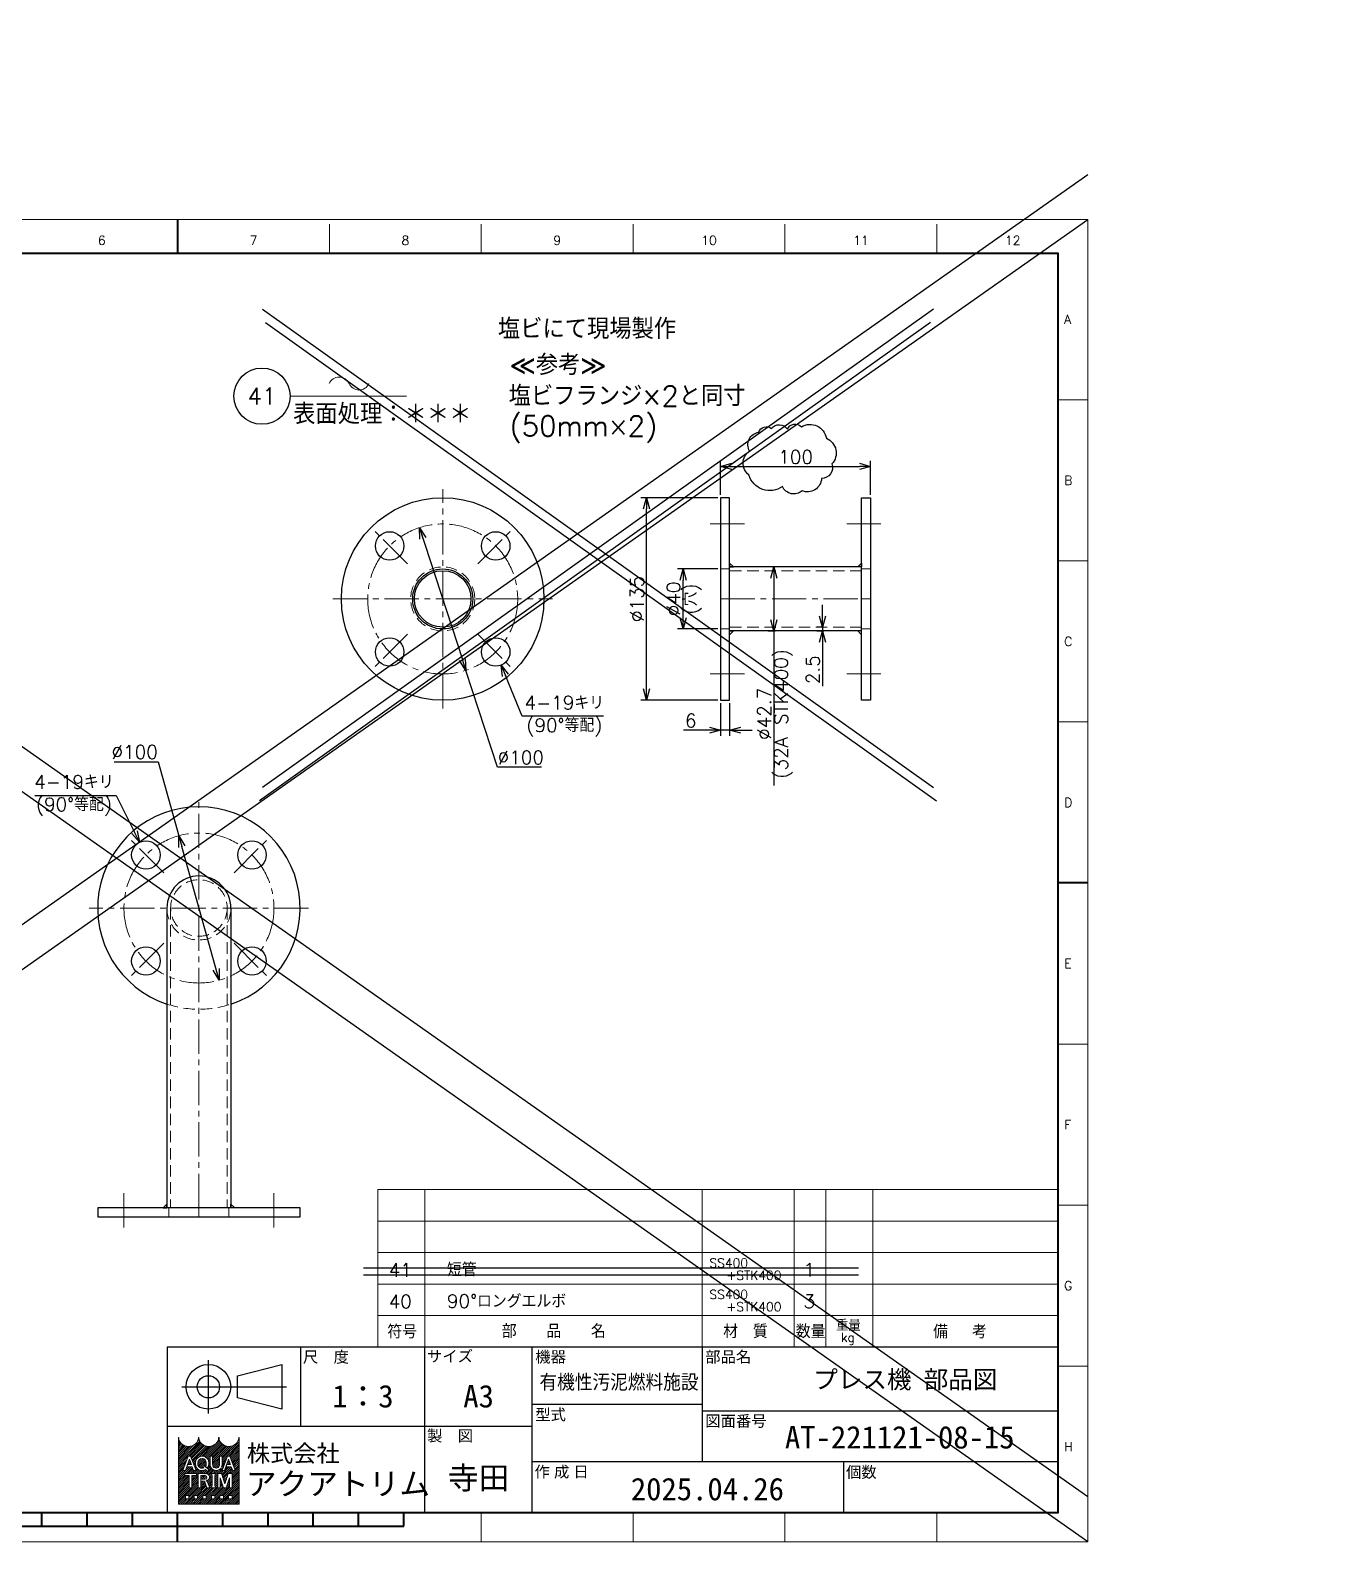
# Model space of a CAD drawing. Header units: millimetres. Extents: x 0 to 3064, y -17 to 1139.
# Drawn here: x 548 to 1422, y 0 to 1008 of the extents above; entities that cross this region are included whole.
import ezdxf
from ezdxf import colors
from ezdxf.entities.mleader import LeaderData, LeaderLine
from ezdxf.enums import TextEntityAlignment as Align
from ezdxf.math import Vec2, Vec3

# ---------------------------------------------------------------- set-up
doc = ezdxf.new("R2010")
doc.units = ezdxf.units.MM
doc.header["$LTSCALE"] = 1.2
doc.header["$PDMODE"] = 99
doc.header["$PDSIZE"] = 1
doc.linetypes.add('CENTER2', pattern=[28.575, 19.05, -3.175, 3.175, -3.175])
doc.linetypes.add('HIDDEN', pattern=[9.525, 6.35, -3.175])
for name, color, linetype, lineweight in [('04_HIDDEN', 2, 'HIDDEN', 13), ('05_CENTER', 4, 'CENTER2', 13), ('07_TEXT', 3, 'Continuous', 13), ('08_DIM', 3, 'Continuous', 13), ('90_FRAME', 5, 'Continuous', 35)]:
    doc.layers.add(name, color=color, linetype=linetype, lineweight=lineweight)
doc.layers.add('91_BLANK', color=5, linetype='Continuous', lineweight=0, plot=False)
doc.styles.add('KSS_TXT', font='txt.shx', dxfattribs={"bigfont": 'extfont2.shx'})
doc.styles.add('MS_G', font='MS Gothic.ttf')
doc.styles.get("Standard").update_dxf_attribs({"font": 'txt.shx', "bigfont": 'extfont2.shx'})
doc.styles.add('表題用', font='MS PGothic.ttf')
doc.dimstyles.new('KSS_DIM', dxfattribs={"dimscale": 3, "dimtxt": 3, "dimasz": 2.5, "dimexe": 1.25, "dimexo": 0.625, "dimtad": 1, "dimdsep": 46, "dimtxsty": 'KSS_TXT', "dimblk": 'OPEN30', "dimcen": 0, "dimazin": 2, "dimtfac": 0.75, "dimtmove": 0, "dimatfit": 3, "dimldrblk": 'OPEN30', "dimfxl": 1.25, "dimtolj": 1, "dimarcsym": 0})
doc.dimstyles.new('KSS_DIM$3', dxfattribs={"dimscale": 3, "dimtxt": 3, "dimasz": 2.5, "dimexe": 1.25, "dimexo": 0.625, "dimtad": 1, "dimtih": 1, "dimtoh": 1, "dimdsep": 46, "dimtxsty": 'KSS_TXT', "dimblk": 'OPEN30', "dimcen": 0, "dimazin": 2, "dimtfac": 0.75, "dimtofl": 0, "dimtmove": 0, "dimatfit": 3, "dimldrblk": 'OPEN30', "dimfxl": 1.25, "dimtolj": 1, "dimarcsym": 0})

# ---------------------------------------------------------------- blocks, each defined once
blk = doc.blocks.new('_Open30')
at = {"color": 0, "linetype": 'ByBlock', "lineweight": -2}
for p, q in [((-1, 0.27), (0, 0)), ((0, 0), (-1, -0.27)), ((0, 0), (-1, 0))]:
    blk.add_line(p, q, dxfattribs=at)
blk = doc.blocks.new('*D152')
at = {"layer": '08_DIM', "color": 0, "lineweight": -2, "transparency": 16777216}
for p, q in [((550.6, 497.6), (604.8, 497.6)), ((604.8, 497.6), (617.1, 473.1))]:
    blk.add_line(p, q, dxfattribs=at)
at = {"layer": 'Defpoints', "color": 0, "transparency": 16777216}
for p in [(620.4, 466.4), (628.9, 449.4)]:
    blk.add_point(p, dxfattribs=at)
at = {"layer": '08_DIM', "color": 0, "lineweight": -2, "transparency": 16777216, "xscale": 7.5, "yscale": 7.5, "zscale": 7.5, "rotation": 296.5994036413799}
blk.add_blockref('_Open30', (620.4, 466.4), dxfattribs=at)
at = {"layer": '08_DIM', "color": 0, "transparency": 16777216, "insert": (576.7, 497.6), "char_height": 9, "attachment_point": 5, "style": 'KSS_TXT'}
blk.add_mtext('\\A1;4-19キリ\\P(90°等配)', dxfattribs=at)
blk = doc.blocks.new('*D153')
at = {"layer": '08_DIM', "color": 0, "lineweight": -2, "transparency": 16777216}
for p, q in [((603.5, 520.1), (632.8, 520.1)), ((632.8, 520.1), (646.6, 470.7)), ((673.5, 374.4), (648.6, 463.5))]:
    blk.add_line(p, q, dxfattribs=at)
at = {"layer": 'Defpoints', "color": 0, "transparency": 16777216}
for p in [(646.6, 470.7), (673.5, 374.4)]:
    blk.add_point(p, dxfattribs=at)
at = {"layer": '08_DIM', "color": 0, "lineweight": -2, "transparency": 16777216, "xscale": 7.5, "yscale": 7.5, "zscale": 7.5}
for p, rotation in [((646.6, 470.7), 105.6026416876736), ((673.5, 374.4), 285.6026416876736)]:
    blk.add_blockref('_Open30', p, dxfattribs=dict(at, rotation=rotation))
at = {"layer": '08_DIM', "color": 0, "transparency": 16777216, "insert": (617.2, 526.5), "char_height": 9, "attachment_point": 5, "style": 'KSS_TXT'}
blk.add_mtext('\\A1;%%C100', dxfattribs=at)
blk = doc.blocks.new('AM_BALLOON1')
at = {"transparency": 16777216}
blk.add_circle((0, 0), 5, dxfattribs=at)
blk.add_attdef('B_NUMBER', text='', height=3, dxfattribs=at).set_placement((0, 0), align=Align.MIDDLE_CENTER)
blk = doc.blocks.new('_OPEN')
at = {"color": 0, "linetype": 'ByBlock'}
for p, q in [((-1, 0.17), (0, 0)), ((0, 0), (-1, -0.17)), ((0, 0), (-1, 0))]:
    blk.add_line(p, q, dxfattribs=at)
blk = doc.blocks.new('p1ba05')
for centre, start, end in [((-2.95, 0.29), 24.2276, 155.5758), ((0, 1.62), 204.2276, 335.5758)]:
    blk.add_arc(centre, 1.62, start, end)
blk = doc.blocks.new('*D156')
at = {"layer": '08_DIM', "color": 0, "lineweight": -2, "transparency": 16777216}
for p, q in [((1005.9, 696.1), (954.6, 696.1)), ((958.4, 568.6), (958.4, 688.6)), ((1005.9, 561.1), (954.6, 561.1))]:
    blk.add_line(p, q, dxfattribs=at)
at = {"layer": 'Defpoints', "color": 0, "transparency": 16777216}
for p in [(958.4, 696.1), (1007.8, 696.1), (1007.8, 561.1)]:
    blk.add_point(p, dxfattribs=at)
at = {"layer": '08_DIM', "color": 0, "lineweight": -2, "transparency": 16777216, "xscale": 7.5, "yscale": 7.5, "zscale": 7.5}
for p, rotation in [((958.4, 696.1), 90), ((958.4, 561.1), 270)]:
    blk.add_blockref('_Open30', p, dxfattribs=dict(at, rotation=rotation))
at = {"layer": '08_DIM', "color": 0, "transparency": 16777216, "insert": (952, 628.6), "char_height": 9, "attachment_point": 5, "rotation": 90, "style": 'KSS_TXT'}
blk.add_mtext('\\A1;\\A1;%%c135', dxfattribs=at)
blk = doc.blocks.new('*D157')
at = {"layer": '08_DIM', "color": 0, "lineweight": -2, "transparency": 16777216}
for p, q in [((1007.8, 559.2), (1007.8, 537.4)), ((1013.8, 559.2), (1013.8, 537.4)), ((1000.3, 541.1), (983, 541.1)), ((1013.8, 541.1), (1007.8, 541.1)), ((1021.3, 541.1), (1028.8, 541.1))]:
    blk.add_line(p, q, dxfattribs=at)
at = {"layer": 'Defpoints', "color": 0, "transparency": 16777216}
for p in [(1007.8, 561.1), (1013.8, 561.1), (1007.8, 541.1)]:
    blk.add_point(p, dxfattribs=at)
at = {"layer": '08_DIM', "color": 0, "lineweight": -2, "transparency": 16777216, "xscale": 7.5, "yscale": 7.5, "zscale": 7.5}
blk.add_blockref('_Open30', (1007.8, 541.1), dxfattribs=at)
at = {"layer": '08_DIM', "color": 0, "lineweight": -2, "transparency": 16777216, "xscale": 7.5, "yscale": 7.5, "zscale": 7.5, "rotation": 180}
blk.add_blockref('_Open30', (1013.8, 541.1), dxfattribs=at)
at = {"layer": '08_DIM', "color": 0, "transparency": 16777216, "insert": (987.9, 547.5), "char_height": 9, "attachment_point": 5, "style": 'KSS_TXT'}
blk.add_mtext('\\A1;6', dxfattribs=at)
blk = doc.blocks.new('*D158')
at = {"layer": '08_DIM', "color": 0, "lineweight": -2, "transparency": 16777216}
for p, q in [((1044, 649.9), (1039.5, 649.9)), ((1043.3, 642.4), (1043.3, 614.7)), ((1044.2, 607.2), (1039.5, 607.2)), ((1043.3, 607.2), (1043.3, 504.3))]:
    blk.add_line(p, q, dxfattribs=at)
at = {"layer": 'Defpoints', "color": 0, "transparency": 16777216}
for p in [(1045.8, 649.9), (1043.3, 607.2), (1046.1, 607.2)]:
    blk.add_point(p, dxfattribs=at)
at = {"layer": '08_DIM', "color": 0, "lineweight": -2, "transparency": 16777216, "xscale": 7.5, "yscale": 7.5, "zscale": 7.5}
for p, rotation in [((1043.3, 649.9), 90), ((1043.3, 607.2), 270)]:
    blk.add_blockref('_Open30', p, dxfattribs=dict(at, rotation=rotation))
at = {"layer": '08_DIM', "color": 0, "transparency": 16777216, "char_height": 9, "attachment_point": 5, "rotation": 90, "style": 'KSS_TXT'}
for s, insert in [('\\A1;(32A STK400)', (1049.6, 552)), ('\\A1;\\A1;%%c42.7', (1036.9, 552))]:
    blk.add_mtext(s, dxfattribs=dict(at, insert=insert))
blk = doc.blocks.new('*D159')
at = {"layer": '08_DIM', "color": 0, "lineweight": -2, "transparency": 16777216}
for p, q in [((1075.7, 617.2), (1075.7, 624.7)), ((1076.3, 609.7), (1071.9, 609.7)), ((1076.3, 607.2), (1071.9, 607.2)), ((1075.7, 609.7), (1075.7, 607.2)), ((1075.7, 599.7), (1075.7, 570.5))]:
    blk.add_line(p, q, dxfattribs=at)
at = {"layer": 'Defpoints', "color": 0, "transparency": 16777216}
for p in [(1075.7, 607.2), (1078.2, 609.7), (1078.2, 607.2)]:
    blk.add_point(p, dxfattribs=at)
at = {"layer": '08_DIM', "color": 0, "lineweight": -2, "transparency": 16777216, "xscale": 7.5, "yscale": 7.5, "zscale": 7.5}
for p, rotation in [((1075.7, 609.7), 270), ((1075.7, 607.2), 90)]:
    blk.add_blockref('_Open30', p, dxfattribs=dict(at, rotation=rotation))
at = {"layer": '08_DIM', "color": 0, "transparency": 16777216, "insert": (1069.3, 581.4), "char_height": 9, "attachment_point": 5, "rotation": 90, "style": 'KSS_TXT'}
blk.add_mtext('\\A1;2.5', dxfattribs=at)
blk = doc.blocks.new('*D160')
at = {"layer": '08_DIM', "color": 0, "lineweight": -2, "transparency": 16777216}
for p, q in [((1005.9, 648.6), (979, 648.6)), ((982.8, 616.1), (982.8, 641.1)), ((1005.9, 608.6), (979, 608.6))]:
    blk.add_line(p, q, dxfattribs=at)
at = {"layer": 'Defpoints', "color": 0, "transparency": 16777216}
for p in [(982.8, 648.6), (1007.8, 648.6), (1007.8, 608.6)]:
    blk.add_point(p, dxfattribs=at)
at = {"layer": '08_DIM', "color": 0, "lineweight": -2, "transparency": 16777216, "xscale": 7.5, "yscale": 7.5, "zscale": 7.5}
for p, rotation in [((982.8, 648.6), 90), ((982.8, 608.6), 270)]:
    blk.add_blockref('_Open30', p, dxfattribs=dict(at, rotation=rotation))
at = {"layer": '08_DIM', "color": 0, "transparency": 16777216, "char_height": 9, "attachment_point": 5, "rotation": 90, "style": 'KSS_TXT'}
for s, insert in [('\\A1;\\A1;%%c40', (976.4, 628.6)), ('\\A1;(穴)', (989.1, 628.6))]:
    blk.add_mtext(s, dxfattribs=dict(at, insert=insert))
blk = doc.blocks.new('*D161')
at = {"layer": '08_DIM', "color": 0, "lineweight": -2, "transparency": 16777216}
for p, q in [((875.6, 550.4), (864.4, 577.5)), ((929.8, 550.4), (875.6, 550.4))]:
    blk.add_line(p, q, dxfattribs=at)
at = {"layer": 'Defpoints', "color": 0, "transparency": 16777216}
for p in [(854.3, 602), (861.5, 584.5)]:
    blk.add_point(p, dxfattribs=at)
at = {"layer": '08_DIM', "color": 0, "lineweight": -2, "transparency": 16777216, "xscale": 7.5, "yscale": 7.5, "zscale": 7.5, "rotation": 112.4339873228342}
blk.add_blockref('_Open30', (861.5, 584.5), dxfattribs=at)
at = {"layer": '08_DIM', "color": 0, "transparency": 16777216, "insert": (903.6, 550.4), "char_height": 9, "attachment_point": 5, "style": 'KSS_TXT'}
blk.add_mtext('\\A1;4-19キリ\\P(90°等配)', dxfattribs=at)
blk = doc.blocks.new('*D162')
at = {"layer": '08_DIM', "color": 0, "lineweight": -2, "transparency": 16777216}
for p, q in [((807, 676.1), (835.7, 588.2)), ((859, 516.5), (838, 581)), ((888.3, 516.5), (859, 516.5))]:
    blk.add_line(p, q, dxfattribs=at)
at = {"layer": 'Defpoints', "color": 0, "transparency": 16777216}
for p in [(807, 676.1), (838, 581)]:
    blk.add_point(p, dxfattribs=at)
at = {"layer": '08_DIM', "color": 0, "lineweight": -2, "transparency": 16777216, "xscale": 7.5, "yscale": 7.5, "zscale": 7.5}
for p, rotation in [((807, 676.1), 108.053845563665), ((838, 581), 288.053845563665)]:
    blk.add_blockref('_Open30', p, dxfattribs=dict(at, rotation=rotation))
at = {"layer": '08_DIM', "color": 0, "transparency": 16777216, "insert": (874.6, 522.9), "char_height": 9, "attachment_point": 5, "style": 'KSS_TXT'}
blk.add_mtext('\\A1;%%C100', dxfattribs=at)
blk = doc.blocks.new('*D163')
at = {"layer": '08_DIM', "color": 0, "lineweight": -2, "transparency": 16777216}
for p, q in [((1007.8, 698), (1007.8, 720.7)), ((1015.3, 717), (1100.3, 717)), ((1107.8, 698), (1107.8, 720.7))]:
    blk.add_line(p, q, dxfattribs=at)
at = {"layer": 'Defpoints', "color": 0, "transparency": 16777216}
for p in [(1107.8, 717), (1007.8, 696.1), (1107.8, 696.1)]:
    blk.add_point(p, dxfattribs=at)
at = {"layer": '08_DIM', "color": 0, "lineweight": -2, "transparency": 16777216, "xscale": 7.5, "yscale": 7.5, "zscale": 7.5, "rotation": 180}
blk.add_blockref('_Open30', (1007.8, 717), dxfattribs=at)
at = {"layer": '08_DIM', "color": 0, "lineweight": -2, "transparency": 16777216, "xscale": 7.5, "yscale": 7.5, "zscale": 7.5}
blk.add_blockref('_Open30', (1107.8, 717), dxfattribs=at)
at = {"layer": '08_DIM', "color": 0, "transparency": 16777216, "insert": (1057.8, 723.3), "char_height": 9, "attachment_point": 5, "style": 'KSS_TXT'}
blk.add_mtext('\\A1;100', dxfattribs=at)

msp = doc.modelspace()

# ---------------------------------------------------------------- hatches: boundary and pattern name
at = {"layer": '90_FRAME', "lineweight": 5}
h = msp.add_hatch(dxfattribs=at)
h.set_pattern_fill('_USER', color=4, scale=0.9, angle=45, pattern_type=0)
h.set_pattern_definition([(45, (-1212.831, -19.19725), (-0.6363961, 0.6363961), [])])
edge = h.paths.add_edge_path()
edge.add_arc((686.757, 69.336), 0.192, 90, 180)
edge.add_ellipse((680.033, 69.336), major_axis=(-6.532, 0), ratio=0.88235294, start_angle=360, end_angle=540, ccw=False)
edge.add_arc((673.309, 69.336), 0.192, 3.187318, 180)
edge.add_ellipse((666.585, 69.336), major_axis=(-6.532, 0), ratio=0.88235294, start_angle=360, end_angle=540, ccw=False)
edge.add_arc((659.86, 69.336), 0.192, 3.187318, 180)
edge.add_ellipse((653.136, 69.336), major_axis=(-6.532, 0), ratio=0.88235294, start_angle=360, end_angle=540, ccw=False)
edge.add_arc((646.412, 69.336), 0.192, 3.187318, 90)
edge.add_line((646.412, 69.528), (646.412, 25.149))
edge.add_line((646.412, 25.149), (686.757, 25.149))
edge.add_line((686.757, 25.149), (686.757, 69.528))
h.paths.add_polyline_path([(652.918, 57.076), (654.511, 57.076), (658.133, 47.516), (658.133, 47.47), (656.408, 47.47), (655.507, 50.003), (651.96, 50.003), (652.48, 51.463), (654.987, 51.463), (653.714, 55.036), (651.02, 47.47), (649.295, 47.47), (649.295, 47.516)], flags=16)
edge = h.paths.add_edge_path(flags=16)
edge.add_ellipse((662.142, 52.849), major_axis=(-4.419, 0), ratio=0.95652174, start_angle=180, end_angle=360, ccw=False)
edge.add_line((666.561, 52.849), (666.561, 51.697))
edge.add_ellipse((662.142, 51.697), major_axis=(-4.419, 0), ratio=0.95652174, start_angle=142.105255, end_angle=180, ccw=False)
edge.add_line((665.629, 49.101), (664.391, 50.121))
edge.add_ellipse((662.142, 51.81), major_axis=(2.818, 0), ratio=0.99503582, start_angle=-37.042763, end_angle=0)
edge.add_line((664.96, 51.81), (664.96, 52.736))
edge.add_ellipse((662.142, 52.736), major_axis=(2.818, 0), ratio=0.99471826, start_angle=360, end_angle=540)
edge.add_line((659.324, 52.736), (659.324, 51.81))
edge.add_ellipse((662.142, 51.81), major_axis=(2.818, 0), ratio=0.99503582, start_angle=-180, end_angle=-65.757949)
edge.add_line((663.299, 49.253), (662.514, 50.017))
edge.add_line((662.514, 50.017), (663.365, 50.92))
edge.add_line((663.365, 50.92), (666.923, 47.988))
edge.add_line((666.923, 47.988), (665.812, 46.808))
edge.add_line((665.812, 46.808), (664.476, 48.108))
edge.add_ellipse((662.142, 51.697), major_axis=(-4.419, 0), ratio=0.95652174, start_angle=0, end_angle=121.883625, ccw=False)
edge.add_line((657.723, 51.697), (657.723, 52.849))
h.paths.add_polyline_path([(658.419, 45.549), (658.419, 44.204), (655.537, 44.204, 0.41421356), (655.345, 44.012), (655.345, 35.943), (653.616, 35.943), (653.616, 44.012, 0.41421356), (653.424, 44.204), (650.542, 44.204), (650.542, 45.549)], flags=16)
edge = h.paths.add_edge_path(flags=16)
edge.add_line((659.514, 45.549), (663.932, 45.549))
edge.add_ellipse((663.932, 43.022), major_axis=(-3.101, 0), ratio=0.8148203, start_angle=111.386975, end_angle=270, ccw=False)
edge.add_arc((664.408, 39.597), 1.256, 22.272952, 58.553113, ccw=False)
edge.add_line((665.57, 40.074), (667.226, 36.02))
edge.add_line((667.226, 36.02), (667.226, 35.943))
edge.add_line((667.226, 35.943), (665.362, 35.943))
edge.add_line((665.362, 35.943), (663.9, 40.014))
edge.add_arc((663.187, 39.727), 0.768, 21.928298, 90)
edge.add_line((663.187, 40.495), (661.3, 40.495))
edge.add_line((661.3, 40.495), (661.3, 41.84))
edge.add_line((661.3, 41.84), (664.163, 41.84))
edge.add_arc((664.122, 43.022), 1.183, 271.997057, 448.002943)
edge.add_line((664.163, 44.204), (661.243, 44.204))
edge.add_line((661.243, 44.204), (661.243, 35.943))
edge.add_line((661.243, 35.943), (659.514, 35.943))
edge.add_line((659.514, 35.943), (659.514, 45.549))
h.paths.add_polyline_path([(667.449, 57.076), (669.178, 57.076), (669.178, 51.697, 0.17503056), (669.941, 49.495, 0.25714961), (673.026, 49.495, 0.17503056), (673.789, 51.697), (673.789, 57.076), (675.518, 57.076), (675.518, 51.349, -0.37939124), (671.771, 47.47), (671.195, 47.47, -0.37939124), (667.449, 51.349)], flags=16)
h.paths.add_polyline_path([(668.683, 45.549), (670.796, 45.549), (670.796, 44.204, 0.41421356), (670.604, 44.012), (670.604, 37.48, 0.41421356), (670.796, 37.288), (670.796, 35.943), (668.683, 35.943), (668.683, 37.288, 0.41421356), (668.875, 37.48), (668.875, 44.012, 0.41421356), (668.683, 44.204)], flags=16)
h.paths.add_polyline_path([(672.527, 45.549), (675.036, 45.549), (677.33, 38.572), (679.624, 45.549), (682.134, 45.549), (682.134, 35.943), (680.405, 35.943), (680.405, 42.667), (678.194, 35.943), (676.465, 35.943), (674.254, 42.667), (674.256, 35.943), (672.527, 35.943)], flags=16)
h.paths.add_polyline_path([(679.043, 57.076), (680.636, 57.076), (684.258, 47.516), (684.258, 47.47), (682.533, 47.47), (681.632, 50.003), (678.085, 50.003), (678.605, 51.463), (681.112, 51.463), (679.839, 55.036), (677.145, 47.47), (675.42, 47.47), (675.42, 47.516)], flags=16)
h.paths.add_polyline_path([(651.023, 30.912), (653.328, 30.912), (653.328, 28.607), (651.023, 28.607)], flags=16)
h.paths.add_polyline_path([(656.786, 30.912), (659.092, 30.912), (659.092, 28.607), (656.786, 28.607)], flags=16)
h.paths.add_polyline_path([(662.55, 30.912), (664.855, 30.912), (664.855, 28.607), (662.55, 28.607)], flags=16)
h.paths.add_polyline_path([(668.314, 30.912), (670.619, 30.912), (670.619, 28.607), (668.314, 28.607)], flags=16)
h.paths.add_polyline_path([(674.077, 30.912), (676.383, 30.912), (676.383, 28.607), (674.077, 28.607)], flags=16)
h.paths.add_polyline_path([(679.841, 30.912), (682.146, 30.912), (682.146, 28.607), (679.841, 28.607)], flags=16)

# ---------------------------------------------------------------- linework, layer by layer
for p, q in [((1252.488, 30), (0, 911.55)), ((0, 30), (1252.488, 911.55)), ((1252.488, 0), (0, 881.55)), ((0, 0), (1252.488, 881.55))]:
    msp.add_line(p, q)
at = {"color": 1}
for p, q in [((702.493, 821.902), (1149.685, 502.904)), ((1149.685, 821.902), (702.493, 502.904)), ((1147.685, 812.902), (700.492, 493.904)), ((704.494, 812.902), (1151.686, 493.904)), ((769.709, 182.696), (1099.813, 182.696)), ((769.709, 177.941), (1099.813, 177.941))]:
    msp.add_line(p, q, dxfattribs=at)
at = {"color": 0}
for p, q in [((1101.77, 649.938), (1013.77, 649.938)), ((1101.77, 607.238), (1013.77, 607.238)), ((638.687, 422.541), (638.687, 222.541)), ((681.387, 422.541), (681.387, 222.541))]:
    msp.add_line(p, q, dxfattribs=at)
at = {"color": 1}
msp.add_lwpolyline([(1078.336, 735.708, -0.52056705), (1081.996, 718.632, -0.52056705), (1075.082, 708.874, -0.52056705), (1062.066, 700.743, -0.52056705), (1049.05, 703.589, -0.52056705), (1026.679, 711.313, -0.52056705), (1027.085, 727.17, -0.52056705), (1033.187, 739.773, -0.52056705), (1041.728, 742.213, -0.52056705), (1052.304, 741.806, -0.52056705), (1061.659, 743.433, -0.52056705)], format="xyb", close=True, dxfattribs=at)
at = {"color": 0}
for points in [[(1013.77, 696.088), (1007.77, 696.088), (1007.77, 561.088), (1013.77, 561.088)], [(1101.77, 696.088), (1107.77, 696.088), (1107.77, 561.088), (1101.77, 561.088)], [(592.537, 222.541), (592.537, 216.541), (727.537, 216.541), (727.537, 222.541)]]:
    msp.add_lwpolyline(points, close=True, dxfattribs=at)
at = {"color": 3}
for points in [[(1013.77, 649.938), (1016.27, 649.938), (1016.27, 649.938), (1013.77, 652.438)], [(1101.77, 649.938), (1099.27, 649.938), (1099.27, 649.938), (1101.77, 652.438)], [(1013.77, 607.238), (1016.27, 607.238), (1016.27, 607.238), (1013.77, 604.738)], [(1101.77, 607.238), (1099.27, 607.238), (1099.27, 607.238), (1101.77, 604.738)], [(638.687, 222.541), (638.701, 225.041), (638.701, 225.041), (636.187, 222.541)], [(681.387, 222.541), (681.404, 225.041), (681.404, 225.041), (683.887, 222.541)]]:
    msp.add_lwpolyline(points, close=True, dxfattribs=at)
at = {"color": 0}
for centre, radius in [((822.527, 628.588), 67.5), ((787.172, 663.944), 9.5), ((857.882, 663.944), 9.5), ((822.527, 628.588), 20), ((822.527, 628.588), 18.85), ((787.172, 593.233), 9.5), ((857.882, 593.233), 9.5), ((624.681, 457.897), 9.5), ((695.392, 457.897), 9.5), ((624.681, 387.186), 9.5), ((695.392, 387.186), 9.5)]:
    msp.add_circle(centre, radius, dxfattribs=at)
for radius, start, end in [(67.5, 288.439088, 251.560912), (21.35, 0, 180)]:
    msp.add_arc((660.037, 422.541), radius, start, end, dxfattribs=at)
at = {"layer": '04_HIDDEN'}
for p, q in [((1013.77, 648.588), (1007.77, 648.588)), ((1101.77, 647.438), (1013.77, 647.438)), ((1101.77, 648.588), (1107.77, 648.588)), ((1013.77, 608.588), (1007.77, 608.588)), ((1101.77, 609.738), (1013.77, 609.738)), ((1101.77, 608.588), (1107.77, 608.588)), ((641.187, 422.541), (641.187, 222.541)), ((678.887, 422.541), (678.887, 222.541)), ((640.037, 222.541), (640.037, 216.541)), ((680.037, 222.541), (680.037, 216.541))]:
    msp.add_line(p, q, dxfattribs=at)
for centre, radius in [((822.527, 628.588), 21.35), ((660.037, 422.541), 18.85)]:
    msp.add_circle(centre, radius, dxfattribs=at)
for radius, start, end in [(21.35, 180, 0), (67.5, 251.560912, 290.458551)]:
    msp.add_arc((660.037, 422.541), radius, start, end, dxfattribs=at)
at = {"layer": '05_CENTER'}
for p, q in [((822.527, 555.448), (822.527, 701.728)), ((799.097, 652.018), (775.246, 675.869)), ((845.957, 652.018), (869.808, 675.869)), ((1023.719, 678.588), (998.189, 678.588)), ((1091.821, 678.588), (1117.351, 678.588)), ((749.387, 628.588), (895.667, 628.588)), ((1007.77, 628.588), (1107.77, 628.588)), ((1101.77, 628.588), (1107.77, 628.588)), ((799.097, 605.158), (775.246, 581.307)), ((845.957, 605.158), (869.808, 581.307)), ((1023.719, 578.588), (998.189, 578.588)), ((1091.821, 578.588), (1117.351, 578.588)), ((660.037, 222.541), (660.037, 495.682)), ((636.607, 445.971), (612.756, 469.822)), ((683.466, 445.971), (707.318, 469.822)), ((733.177, 422.541), (586.897, 422.541)), ((636.607, 399.112), (612.756, 375.261)), ((683.466, 399.112), (707.318, 375.261)), ((610.037, 232.491), (610.037, 206.96)), ((710.037, 232.491), (710.037, 206.96)), ((660.037, 222.541), (660.037, 216.541))]:
    msp.add_line(p, q, dxfattribs=at)
for centre in [(822.527, 628.588), (660.037, 422.541)]:
    msp.add_circle(centre, 50, dxfattribs=at)
at = {"layer": '08_DIM'}
msp.add_line((720.845, 763.799), (798.491, 763.799), dxfattribs=at)
at = {"layer": '90_FRAME'}
for p, q in [((645.816, 881.55), (645.816, 858.923)), ((1252.488, 439.219), (1232.886, 439.219)), ((495.029, 10.467), (796.603, 10.467)), ((555.344, 10.467), (555.344, 19.515)), ((585.501, 10.467), (585.501, 19.515)), ((615.659, 10.467), (615.659, 19.515)), ((645.816, 0), (645.816, 19.515)), ((675.974, 10.467), (675.974, 19.515)), ((706.131, 10.467), (706.131, 19.515)), ((736.289, 10.467), (736.289, 19.515)), ((766.446, 10.467), (766.446, 19.515)), ((796.603, 10.467), (796.603, 19.515))]:
    msp.add_line(p, q, dxfattribs=at)
at = {"layer": '90_FRAME', "color": 4, "lineweight": 13}
for p, q in [((747.04, 858.923), (747.04, 878.525)), ((848.263, 858.923), (848.263, 878.525)), ((949.486, 858.923), (949.486, 878.525)), ((1050.71, 858.923), (1050.71, 878.525)), ((1151.933, 858.923), (1151.933, 878.525)), ((1252.488, 761.326), (1232.886, 761.326)), ((1252.488, 653.957), (1232.886, 653.957)), ((1252.488, 546.588), (1232.886, 546.588)), ((1252.488, 331.85), (1232.886, 331.85)), ((779.222, 234.829), (1232.886, 234.829)), ((779.222, 234.829), (779.222, 129.829)), ((810.722, 234.829), (810.722, 129.829)), ((995.493, 234.829), (995.493, 129.829)), ((1056.825, 234.829), (1056.825, 129.829)), ((1077.825, 234.829), (1077.825, 129.829)), ((1109.325, 234.829), (1109.325, 129.829)), ((1252.488, 224.48), (1232.886, 224.48)), ((779.222, 213.829), (1232.886, 213.829)), ((779.222, 192.829), (1232.886, 192.829)), ((779.222, 171.829), (1232.886, 171.829)), ((779.222, 150.829), (1232.886, 150.829)), ((1252.488, 117.111), (1232.886, 117.111)), ((848.263, 0), (848.263, 19.515)), ((949.486, 0), (949.486, 19.515)), ((1050.71, 0), (1050.71, 19.515)), ((1151.933, 0), (1151.933, 19.515))]:
    msp.add_line(p, q, dxfattribs=at)
at = {"layer": '90_FRAME', "color": 0, "lineweight": 25}
for p, q in [((666.358, 85.491), (666.358, 121.131)), ((727.986, 76.793), (727.986, 129.829)), ((810.722, 19.515), (810.722, 129.829)), ((882.207, 19.515), (882.207, 129.829)), ((995.493, 129.829), (995.493, 53.458)), ((648.538, 103.311), (718.333, 103.311)), ((882.207, 91.643), (995.493, 91.643)), ((995.493, 87.4), (1232.886, 87.4)), ((882.207, 76.793), (638.886, 76.793)), ((882.207, 53.458), (1232.886, 53.458)), ((1089.614, 53.458), (1089.614, 19.515))]:
    msp.add_line(p, q, dxfattribs=at)
at = {"layer": '90_FRAME', "color": 4, "lineweight": 5}
for p, q in [((646.412, 25.149), (646.412, 69.528)), ((686.757, 69.528), (686.757, 25.149)), ((649.295, 47.516), (652.918, 57.076)), ((651.02, 47.47), (653.714, 55.036)), ((651.96, 50.003), (652.48, 51.463)), ((652.48, 51.463), (654.987, 51.463)), ((652.918, 57.076), (654.511, 57.076)), ((654.987, 51.463), (653.714, 55.036)), ((658.133, 47.516), (654.511, 57.076)), ((657.723, 52.849), (657.723, 51.697)), ((659.324, 52.736), (659.324, 51.814)), ((662.514, 50.017), (663.365, 50.92)), ((663.365, 50.92), (666.923, 47.988)), ((664.96, 52.736), (664.96, 51.814)), ((666.561, 52.849), (666.561, 51.697)), ((667.449, 51.349), (667.449, 57.076)), ((669.178, 57.076), (667.449, 57.076)), ((669.178, 51.697), (669.178, 57.076)), ((673.789, 51.697), (673.789, 57.076)), ((673.789, 57.076), (675.518, 57.076)), ((675.42, 47.516), (679.043, 57.076)), ((675.518, 51.349), (675.518, 57.076)), ((677.145, 47.47), (679.839, 55.036)), ((678.085, 50.003), (678.605, 51.463)), ((678.605, 51.463), (681.112, 51.463)), ((679.043, 57.076), (680.636, 57.076)), ((681.112, 51.463), (679.839, 55.036)), ((684.258, 47.516), (680.636, 57.076)), ((649.295, 47.47), (649.295, 47.516)), ((649.295, 47.516), (649.295, 47.516)), ((649.295, 47.47), (649.295, 47.516)), ((649.295, 47.47), (651.02, 47.47)), ((650.542, 45.549), (658.419, 45.549)), ((650.542, 45.549), (650.542, 44.204)), ((650.542, 44.204), (653.424, 44.204)), ((651.96, 50.003), (655.507, 50.003)), ((653.616, 35.943), (653.616, 44.012)), ((655.345, 35.943), (655.345, 44.012)), ((656.408, 47.47), (655.507, 50.003)), ((655.537, 44.204), (658.419, 44.204)), ((658.133, 47.47), (656.408, 47.47)), ((658.133, 47.47), (658.133, 47.516)), ((658.419, 45.549), (658.419, 44.204)), ((659.514, 45.549), (659.514, 35.943)), ((659.514, 45.549), (663.932, 45.549)), ((661.243, 35.943), (661.243, 44.204)), ((661.243, 44.204), (664.163, 44.204)), ((661.3, 40.495), (661.3, 41.84)), ((661.3, 41.84), (664.163, 41.84)), ((661.3, 40.495), (663.187, 40.495)), ((662.514, 50.017), (663.299, 49.253)), ((664.391, 50.121), (665.629, 49.101)), ((664.476, 48.108), (665.812, 46.808)), ((665.812, 46.808), (666.923, 47.988)), ((668.683, 45.549), (670.796, 45.549)), ((668.683, 45.549), (668.683, 44.204)), ((668.875, 37.48), (668.875, 44.012)), ((670.604, 37.48), (670.604, 44.012)), ((670.796, 45.549), (670.796, 44.204)), ((671.771, 47.47), (671.195, 47.47)), ((672.527, 45.549), (672.527, 35.943)), ((672.527, 45.549), (675.036, 45.549)), ((674.256, 35.943), (674.254, 42.667)), ((676.465, 35.943), (674.254, 42.667)), ((677.33, 38.572), (675.036, 45.549)), ((675.42, 47.47), (675.42, 47.516)), ((675.42, 47.516), (675.42, 47.516)), ((675.42, 47.47), (675.42, 47.516)), ((675.42, 47.47), (677.145, 47.47)), ((677.33, 38.572), (679.624, 45.549)), ((678.085, 50.003), (681.632, 50.003)), ((678.194, 35.943), (680.405, 42.667)), ((682.134, 45.549), (679.624, 45.549)), ((680.405, 42.667), (680.405, 35.943)), ((682.533, 47.47), (681.632, 50.003)), ((682.134, 35.943), (682.134, 45.549)), ((684.258, 47.47), (682.533, 47.47)), ((684.258, 47.47), (684.258, 47.516)), ((651.023, 30.912), (653.328, 30.912)), ((651.023, 30.912), (651.023, 28.607)), ((653.328, 30.912), (653.328, 28.607)), ((653.616, 35.943), (655.345, 35.943)), ((656.786, 30.912), (659.092, 30.912)), ((656.786, 30.912), (656.786, 28.607)), ((659.092, 30.912), (659.092, 28.607)), ((659.514, 35.943), (661.243, 35.943)), ((662.55, 30.912), (664.855, 30.912)), ((662.55, 30.912), (662.55, 28.607)), ((663.9, 40.014), (665.362, 35.943)), ((664.855, 30.912), (664.855, 28.607)), ((665.362, 35.943), (667.226, 35.943)), ((665.57, 40.074), (667.226, 36.02)), ((667.226, 36.02), (667.226, 35.943)), ((668.314, 30.912), (670.619, 30.912)), ((668.314, 30.912), (668.314, 28.607)), ((668.683, 35.943), (668.683, 37.288)), ((668.683, 35.943), (670.796, 35.943)), ((670.619, 30.912), (670.619, 28.607)), ((670.796, 35.943), (670.796, 37.288)), ((672.527, 35.943), (674.256, 35.943)), ((674.077, 30.912), (676.383, 30.912)), ((674.077, 30.912), (674.077, 28.607)), ((676.383, 30.912), (676.383, 28.607)), ((676.465, 35.943), (678.194, 35.943)), ((682.146, 30.912), (679.841, 30.912)), ((679.841, 30.912), (679.841, 28.607)), ((680.405, 35.943), (682.134, 35.943)), ((682.146, 30.912), (682.146, 28.607)), ((686.757, 25.149), (646.412, 25.149)), ((653.328, 28.607), (651.023, 28.607)), ((659.092, 28.607), (656.786, 28.607)), ((664.855, 28.607), (662.55, 28.607)), ((670.619, 28.607), (668.314, 28.607)), ((676.383, 28.607), (674.077, 28.607)), ((679.841, 28.607), (682.146, 28.607))]:
    msp.add_line(p, q, dxfattribs=at)
at = {"layer": '90_FRAME'}
msp.add_lwpolyline([(58.747, 19.515), (1232.886, 19.515), (1232.886, 858.923), (58.747, 858.923)], close=True, dxfattribs=at)
at = {"layer": '90_FRAME', "color": 0, "lineweight": 25}
msp.add_lwpolyline([(638.886, 19.515), (1232.886, 19.515), (1232.886, 129.829), (638.886, 129.829)], close=True, dxfattribs=at)
msp.add_lwpolyline([(685.663, 110.736), (715.363, 118.161), (715.363, 88.461), (685.663, 95.886), (685.663, 110.736)], dxfattribs=at)
for radius in [14.85, 7.425]:
    msp.add_circle((666.358, 103.311), radius, dxfattribs=at)
at = {"layer": '90_FRAME', "color": 4, "lineweight": 5}
for centre, radius, start, end in [((646.412, 69.336), 0.192, 0, 90), ((659.86, 69.336), 0.192, 0, 180), ((659.86, 69.336), 0.192, 0, 90), ((673.309, 69.336), 0.192, 0, 180), ((686.757, 69.336), 0.192, 90, 180), ((671.51, 51.523), 4.065, 182.450031, 265.555257), ((672.608, 51.652), 3.43, 179.252794, 218.964572), ((671.456, 51.523), 4.065, 274.444743, 357.549969), ((670.359, 51.652), 3.43, 321.035428, 0.747206), ((653.424, 44.012), 0.192, 0, 90), ((655.537, 44.012), 0.192, 90, 180), ((663.187, 39.727), 0.768, 21.928298, 90), ((664.122, 43.022), 1.183, 271.997057, 88.002943), ((664.408, 39.597), 1.256, 22.272952, 58.553113), ((668.683, 44.012), 0.192, 0, 90), ((671.483, 52.296), 3.198, 241.157728, 298.842272), ((670.796, 44.012), 0.192, 90, 180), ((668.683, 37.48), 0.192, 270, 0), ((670.796, 37.48), 0.192, 180, 270)]:
    msp.add_arc(centre, radius, start, end, dxfattribs=at)
for centre, major_axis, ratio, start_param, end_param in [((653.136, 69.336), (-6.532, 0), 0.88235294, 6.28318531, 9.42477796), ((666.585, 69.336), (-6.532, 0), 0.88235294, 6.28318531, 9.42477796), ((680.033, 69.336), (-6.532, 0), 0.88235294, 6.28318531, 9.42477796), ((662.142, 52.849), (-4.419, 0), 0.95652174, 3.14159265, 6.28318531), ((662.142, 52.736), (2.818, 0), 0.99471826, 6.28318531, 9.42477796), ((663.932, 43.022), (-3.101, 0), 0.8148203, 1.94406945, 4.71238898)]:
    msp.add_ellipse(centre, major_axis=major_axis, ratio=ratio, start_param=start_param, end_param=end_param, dxfattribs=at)
at = {"layer": '90_FRAME', "color": 4, "lineweight": 5, "extrusion": (0, 0, -1)}
for centre, major_axis, ratio, start_param, end_param in [((662.142, 51.697), (-4.419, 0), 0.95652174, 4.15591475, 6.28318531), ((662.142, 51.81), (2.818, 0), 0.99503582, 7.43087802, 9.42477796), ((662.142, 51.81), (2.818, 0), 0.99503582, 6.28318531, 6.92970349), ((662.142, 51.697), (-4.419, 0), 0.95652174, 3.14159265, 3.80298072)]:
    msp.add_ellipse(centre, major_axis=major_axis, ratio=ratio, start_param=start_param, end_param=end_param, dxfattribs=at)
at = {"layer": '91_BLANK'}
msp.add_lwpolyline([(0, 0), (1252.488, 0), (1252.488, 881.55), (0, 881.55)], close=True, dxfattribs=at)

# ---------------------------------------------------------------- block references
at = {"layer": '08_DIM', "xscale": 4.5, "yscale": 4.5, "zscale": 4.5}
msp.add_blockref('p1ba05', (766.732, 767.902), dxfattribs=at)

# ---------------------------------------------------------------- texts
at = {"layer": '07_TEXT', "color": 1, "char_height": 13.5, "attachment_point": 1, "style": 'KSS_TXT'}
for s, insert in [('塩ビにて現場製作', (859.357, 815.466)), ('≪参考≫', (867.141, 791.477)), ('塩ビフランジ×2と同寸', (866.492, 770.729))]:
    msp.add_mtext(s, dxfattribs=dict(at, insert=insert))
at = {"layer": '07_TEXT', "insert": (722.846, 758.65), "char_height": 13.5, "attachment_point": 1, "style": 'KSS_TXT'}
msp.add_mtext('表面処理：＊＊＊', dxfattribs=at)
at = {"layer": '07_TEXT', "color": 1, "insert": (867.141, 750.63), "char_height": 13.5, "width": 171.25136, "attachment_point": 1, "style": 'KSS_TXT'}
msp.add_mtext('(50mm×2)', dxfattribs=at)
at = {"layer": '90_FRAME', "color": 0, "lineweight": 13, "style": 'KSS_TXT'}
for s, height, p in [('6', 6.049, (595.205, 862.827)), ('7', 6.049, (696.428, 862.827)), ('8', 6.049, (797.651, 862.827)), ('9', 6.049, (898.875, 862.827)), ('10', 6.0492, (1000.098, 862.827)), ('11', 6.0492, (1101.321, 862.827)), ('12', 6.0492, (1202.545, 862.827))]:
    msp.add_text(s, height=height, dxfattribs=at).set_placement(p, align=Align.BOTTOM_CENTER)
for s, p in [('A', (1236.783, 815.011)), ('B', (1236.783, 707.641)), ('C', (1236.783, 600.272)), ('D', (1236.783, 492.903)), ('E', (1236.783, 385.534)), ('F', (1236.783, 278.165)), ('G', (1236.783, 170.796)), ('H', (1236.783, 63.427))]:
    msp.add_text(s, height=6.049, dxfattribs=at).set_placement(p, align=Align.MIDDLE_LEFT)
at = {"layer": '90_FRAME', "color": 3, "lineweight": 13}
for s, p in [('41', (794.199, 181.196)), ('1', (1066.918, 181.347)), ('40', (794.199, 160.196)), ('3', (1066.918, 160.347))]:
    msp.add_text(s, height=9, dxfattribs=at).set_placement(p, align=Align.MIDDLE_CENTER)
for s, height, p in [('短管', 9, (825.352, 176.928)), ('SS400', 6, (1000.327, 182.872)), ('+STK400', 6, (1011.606, 174.677)), ('90°ロングエルボ', 9, (825.352, 155.928)), ('SS400', 6, (1000.327, 161.872)), ('+STK400', 6, (1011.606, 153.677)), ('符号', 9, (785.636, 135.548)), ('部\u3000\u3000品\u3000\u3000名', 9, (861.932, 135.875)), ('材\u3000質', 9, (1009.498, 135.767)), ('数量', 9, (1057.928, 135.699)), ('重量', 7.5, (1084.685, 140.608)), ('備  考', 9, (1149.467, 135.548)), ('kg', 6, (1088, 133.269))]:
    msp.add_text(s, height=height, dxfattribs=at).set_placement(p)
at = {"layer": '90_FRAME', "color": 0, "style": '表題用'}
for s, p in [('尺\u3000度', (729.331, 123.186)), ('サイズ', (812.067, 123.746)), ('機器', (884.246, 123.31)), ('部品名', (997.532, 123.31)), ('型式', (884.246, 84.75)), ('図面番号', (997.532, 80.507)), ('製\u3000図', (812.067, 70.71)), ('作 成 日', (883.728, 46.654)), ('個数', (1091.396, 46.446))]:
    msp.add_text(s, height=7.5, dxfattribs=at).set_placement(p, align=Align.MIDDLE_LEFT)
at = {"layer": '90_FRAME', "color": 0, "style": 'MS_G', "width": 0.9}
msp.add_text('有機性汚泥燃料施設', height=9.6, dxfattribs=at).set_placement((940.054, 101.766), align=Align.CENTER)
at = {"layer": '90_FRAME', "color": 0, "style": 'MS_G'}
msp.add_text('プレス機 部品図', height=12, dxfattribs=at).set_placement((1130.944, 102.197), align=Align.CENTER)
msp.add_text('A3', height=15, dxfattribs=at).set_placement((846.464, 96.947), align=Align.MIDDLE)
for s, p in [('AT-221121-08-15', (1050.677, 62.189)), ('2025.04.26', (947.961, 27.662))]:
    msp.add_text(s, height=15, dxfattribs=at).set_placement(p)
at = {"layer": '90_FRAME', "color": 4, "style": 'MS_G'}
msp.add_text('株式会社', height=11.3412, dxfattribs=at).set_placement((722.936, 58.887), align=Align.MIDDLE_CENTER)
msp.add_text('アクアトリム', height=15, dxfattribs=at).set_placement((691.372, 31.188))
at = {"layer": '90_FRAME', "color": 0, "style": 'MS_G'}
for tag, p in [('1：3', (769.354, 96.947)), ('寺田', (846.464, 42.85))]:
    msp.add_attdef(tag, text='', height=15, dxfattribs=at).set_placement(p, align=Align.MIDDLE)

# ---------------------------------------------------------------- dimensions: what is measured, and where the dimension line sits
at = {"layer": '08_DIM'}
dim = msp.add_linear_dim(base=(1107.77, 716.964), p1=(1007.77, 696.088), p2=(1107.77, 696.088), dimstyle='KSS_DIM', dxfattribs=at)
dim.commit()
dim.dimension.update_dxf_attribs({"geometry": '*D163', "text_midpoint": (1057.77, 723.339)})
dim = msp.add_linear_dim(base=(958.387, 696.088), p1=(1007.77, 561.088), p2=(1007.77, 696.088), angle=90, text='\\A1;%%c<>', dimstyle='KSS_DIM', dxfattribs=at)
dim.commit()
dim.dimension.update_dxf_attribs({"geometry": '*D156', "text_midpoint": (952.006, 628.588)})
for p1, p2, picture, middle in [((807.031, 676.127), (838.022, 581.05), '*D162', (874.609, 516.549)), ((673.485, 374.384), (646.588, 470.699), '*D153', (617.227, 520.111))]:
    dim = msp.add_diameter_dim_2p(p1=p1, p2=p2, dimstyle='KSS_DIM$3', override={"dimpost": '%%C<>', "dimtix": 1, "dimatfit": 2}, dxfattribs=at)
    dim.commit()
    dim.dimension.update_dxf_attribs({"geometry": picture, "text_midpoint": middle, "dimtype": 163})
for base, p1, p2, angle, override, picture, middle in [((982.773, 648.588), (1007.77, 608.588), (1007.77, 648.588), 90, {"dimpost": '\\X(穴)'}, '*D160', (976.398, 628.588)), ((1043.274, 607.238), (1045.837, 649.937), (1046.078, 607.238), 270, {"dimpost": '\\X(32A STK400)', "dimtxsty": 'KSS_TXT', "dimtfill": 0, "dimtfillclr": 0}, '*D158', (1036.899, 552.038))]:
    dim = msp.add_linear_dim(base=base, p1=p1, p2=p2, angle=angle, text='\\A1;%%c<>', dimstyle='KSS_DIM', override=override, dxfattribs=at)
    dim.commit()
    dim.dimension.update_dxf_attribs({"geometry": picture, "text_midpoint": middle})
for base, p1, p2, angle, picture, middle in [((1075.663, 607.237), (1078.158, 609.737), (1078.158, 607.237), 90, '*D159', (1069.282, 581.362)), ((1007.77, 541.101), (1013.77, 561.088), (1007.77, 561.088), 180, '*D157', (987.895, 547.476))]:
    dim = msp.add_linear_dim(base=base, p1=p1, p2=p2, angle=angle, dimstyle='KSS_DIM', dxfattribs=at)
    dim.commit()
    dim.dimension.update_dxf_attribs({"geometry": picture, "text_midpoint": middle})
for p1, p2, picture, middle in [((854.257, 602.014), (861.508, 584.452), '*D161', (903.621, 550.393)), ((628.935, 449.402), (620.428, 466.391), '*D152', (576.745, 497.605))]:
    dim = msp.add_diameter_dim_2p(p1=p1, p2=p2, text='4-<>', dimstyle='KSS_DIM$3', override={"dimpost": '<>キリ\\X(90°等配)'}, dxfattribs=at)
    dim.commit()
    dim.dimension.update_dxf_attribs({"geometry": picture, "text_midpoint": middle, "dimtype": 163})

# ---------------------------------------------------------------- leaders
ml = msp.add_multileader_block('Standard', dxfattribs=at)
ml.set_content('AM_BALLOON1', color=256, scale=3.75)
ml.set_attribute('B_NUMBER', '35', width=0)
ml.set_leader_properties(color=256, linetype='ByLayer', lineweight=-1)
ml.set_arrow_properties(name='OPEN')
ml.build(insert=Vec2(0, 0))
ml.multileader.update_dxf_attribs({"leader_type": 0, "has_dogleg": 0, "text_right_attachment_type": 6, "dogleg_length": 0, "arrow_head_size": 7.5, "scale": 2.5, "block_connection_type": 1})
ctx = ml.context
ctx.base_point, ctx.scale, ctx.char_height, ctx.arrow_head_size, ctx.landing_gap_size, ctx.plane_origin = Vec3(1655.01, 989.019), 2.5, 15, 7.5, 7.5, Vec3(1655.01, 989.019)
ctx.right_attachment, ctx.attachment_type = 6, 1
notes = []
notes.append((ctx, [(0, (0, 0, 0), (0, 0), (1, 0), 1, [])]))
ctx.block.insert = Vec3(1655.01, 989.019)
ml = msp.add_multileader_block('Standard', dxfattribs=at)
ml.set_content('AM_BALLOON1', color=256, scale=3.75)
ml.set_attribute('B_NUMBER', '36', width=0)
ml.set_leader_properties(color=256, linetype='ByLayer', lineweight=-1)
ml.set_arrow_properties(name='OPEN')
ml.build(insert=Vec2(0, 0))
ml.multileader.update_dxf_attribs({"leader_type": 0, "has_dogleg": 0, "text_right_attachment_type": 6, "dogleg_length": 0, "arrow_head_size": 7.5, "scale": 2.5, "block_connection_type": 1})
ctx = ml.context
ctx.base_point, ctx.scale, ctx.char_height, ctx.arrow_head_size, ctx.landing_gap_size, ctx.plane_origin = Vec3(2387.282, 989.019), 2.5, 15, 7.5, 7.5, Vec3(2387.282, 989.019)
ctx.right_attachment, ctx.attachment_type = 6, 1
notes.append((ctx, [(0, (0, 0, 0), (0, 0), (1, 0), 1, [])]))
ctx.block.insert = Vec3(2387.282, 989.019)
ml = msp.add_multileader_block('Standard', dxfattribs=at)
ml.set_content('AM_BALLOON1', color=256, scale=3.75)
ml.set_attribute('B_NUMBER', '41', width=0)
ml.set_leader_properties(color=256, linetype='ByLayer', lineweight=-1)
ml.set_arrow_properties(name='OPEN')
ml.build(insert=Vec2(0, 0))
ml.multileader.update_dxf_attribs({"leader_type": 0, "has_dogleg": 0, "text_right_attachment_type": 6, "dogleg_length": 0, "arrow_head_size": 7.5, "scale": 2.5, "block_connection_type": 1})
ctx = ml.context
ctx.base_point, ctx.scale, ctx.char_height, ctx.arrow_head_size, ctx.landing_gap_size, ctx.plane_origin = Vec3(702.073, 763.814), 2.5, 15, 7.5, 7.5, Vec3(702.073, 763.814)
ctx.right_attachment, ctx.attachment_type = 6, 1
notes.append((ctx, [(0, (0, 0, 0), (0, 0), (1, 0), 1, [])]))
ctx.block.insert = Vec3(702.073, 763.814)
for ctx, leaders in notes:
    for number, flags, end, landing, length, lines in leaders:
        leader = LeaderData()
        leader.index, (leader.has_last_leader_line, leader.has_dogleg_vector, leader.attachment_direction) = number, flags
        leader.last_leader_point, leader.dogleg_vector, leader.dogleg_length = Vec3(end), Vec3(landing), length
        for number, points, colour, breaks in lines:
            line = LeaderLine()
            line.index, line.vertices, line.color, line.breaks = number, Vec3.list(points), colors.encode_raw_color(colour), breaks
            leader.lines.append(line)
        ctx.leaders.append(leader)

doc.saveas('drawing.dxf')
